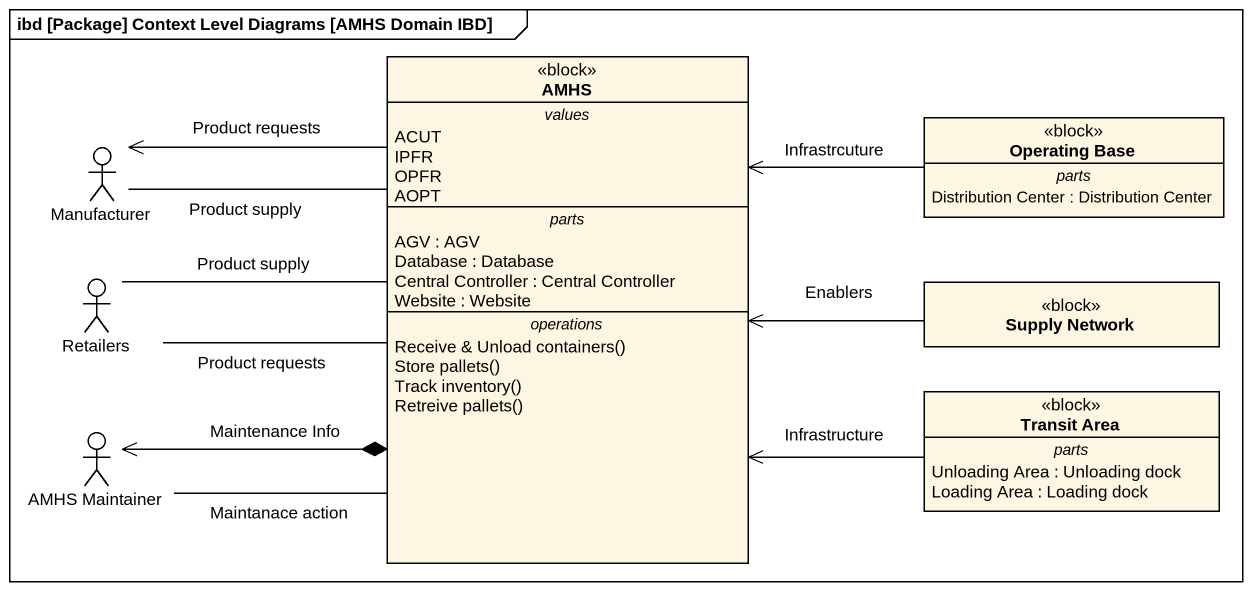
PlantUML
@startuml
mainframe ibd [Package] Context Level Diagrams [AMHS Domain IBD]
allowmixing
hide circle
hide empty members
class AMHS <<block>> {
  -- values --
  ACUT
  IPFR
  OPFR
  AOPT
  -- parts --
  AGV : AGV
  Database : Database
  Central Controller : Central Controller
  Website : Website
  -- operations --
  Receive & Unload containers()
  Store pallets()
  Track inventory()
  Retreive pallets()
}
actor Manufacturer
class "Operating Base" as Operating_Base <<block>> {
  -- parts --
  Distribution Center : Distribution Center
}
actor Retailers
class "Supply Network" as Supply_Network <<block>>
actor "AMHS Maintainer" as AMHS_Maintainer
class "Transit Area" as Transit_Area <<block>> {
  -- parts --
  Unloading Area : Unloading dock
  Loading Area : Loading dock
}
AMHS -left-> Manufacturer : Product requests
AMHS *-left-> AMHS_Maintainer : Maintenance Info
Manufacturer -right- AMHS : Product supply
Operating_Base -left-> "Infrastrcuture" AMHS
Retailers -right- AMHS : Product requests
Retailers -right- AMHS : Product supply
Supply_Network -left-> "Enablers" AMHS
AMHS_Maintainer -right- AMHS : Maintanace action
Transit_Area -left-> "Infrastructure" AMHS
@enduml
